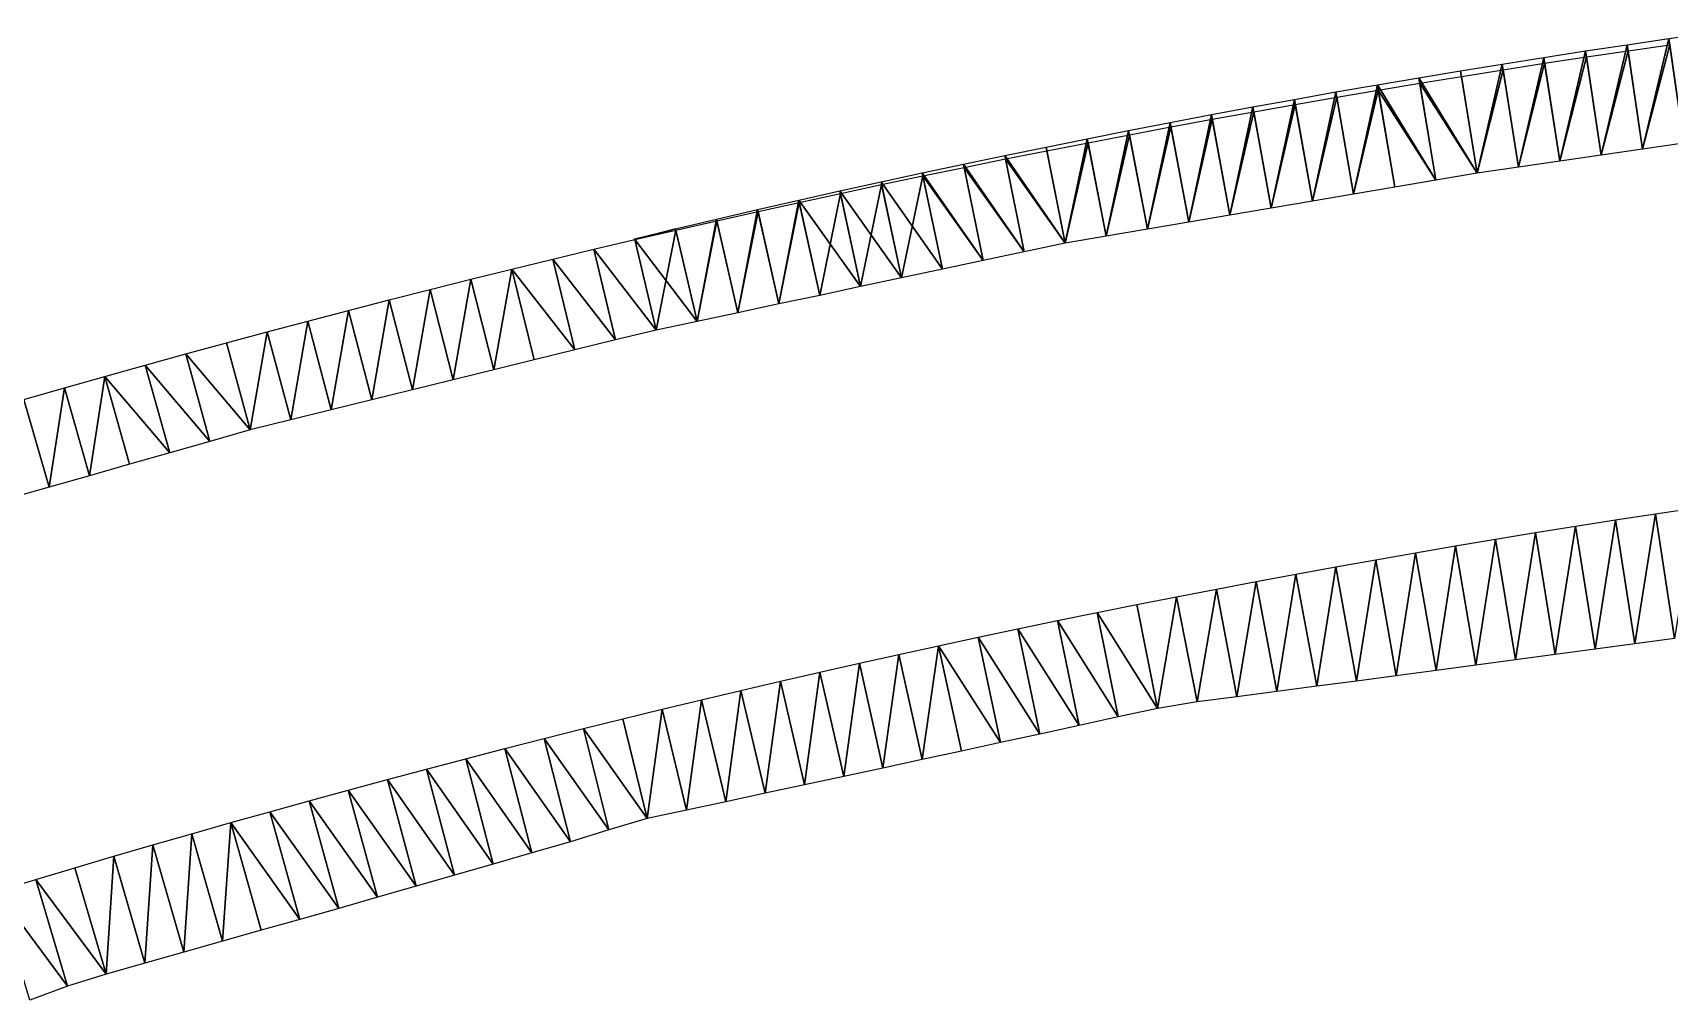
# Model space of a CAD drawing. Header units: metres. Extents: x 1882598 to 1885460, y 3171405 to 3171756.
# Drawn here: x 1885098.33 to 1885137.99, y 3171726.15 to 3171749.6 of the extents above; entities that cross this region are included whole.
import ezdxf

# ---------------------------------------------------------------- set-up
doc = ezdxf.new("R2010")
doc.units = ezdxf.units.M
doc.header["$MEASUREMENT"] = 0
doc.layers.add('Triangles surfaces projet', color=7, linetype='Continuous', true_color=0x848484)

msp = doc.modelspace()

# ---------------------------------------------------------------- linework, layer by layer
at = {"layer": 'Triangles surfaces projet'}
for points in [[(1885137.346, 3171746.78, 157.004), (1885136.971, 3171749.315, 157.097), (1885137.982, 3171749.462, 157.141), (1885137.346, 3171746.78, 157.004)], [(1885137.982, 3171749.462, 157.141), (1885138.349, 3171746.925, 157.047), (1885137.346, 3171746.78, 157.004), (1885137.982, 3171749.462, 157.141)], [(1885138.994, 3171749.605, 157.186), (1885138.349, 3171746.925, 157.047), (1885137.982, 3171749.462, 157.141), (1885138.994, 3171749.605, 157.186)], [(1885134.339, 3171746.347, 156.876), (1885133.942, 3171748.845, 156.963), (1885134.951, 3171749.008, 157.007), (1885134.339, 3171746.347, 156.876)], [(1885135.341, 3171746.492, 156.919), (1885134.339, 3171746.347, 156.876), (1885134.951, 3171749.008, 157.007), (1885135.341, 3171746.492, 156.919)], [(1885134.951, 3171749.008, 157.007), (1885135.961, 3171749.163, 157.052), (1885135.341, 3171746.492, 156.919), (1885134.951, 3171749.008, 157.007)], [(1885135.983, 3171749.018, 157.397), (1885135.341, 3171746.492, 157.269), (1885134.973, 3171748.864, 157.352), (1885135.983, 3171749.018, 157.397)], [(1885135.341, 3171746.492, 156.919), (1885135.961, 3171749.163, 157.052), (1885136.344, 3171746.636, 156.962), (1885135.341, 3171746.492, 156.919)], [(1885136.344, 3171746.636, 157.312), (1885135.341, 3171746.492, 157.269), (1885135.983, 3171749.018, 157.397), (1885136.344, 3171746.636, 157.312)], [(1885136.971, 3171749.315, 157.097), (1885136.344, 3171746.636, 156.962), (1885135.961, 3171749.163, 157.052), (1885136.971, 3171749.315, 157.097)], [(1885136.993, 3171749.168, 157.441), (1885136.344, 3171746.636, 157.312), (1885135.983, 3171749.018, 157.397), (1885136.993, 3171749.168, 157.441)], [(1885136.344, 3171746.636, 156.962), (1885136.971, 3171749.315, 157.097), (1885137.346, 3171746.78, 157.004), (1885136.344, 3171746.636, 156.962)], [(1885137.346, 3171746.78, 157.354), (1885136.344, 3171746.636, 157.312), (1885136.993, 3171749.168, 157.441), (1885137.346, 3171746.78, 157.354)], [(1885138.004, 3171749.314, 157.486), (1885137.346, 3171746.78, 157.354), (1885136.993, 3171749.168, 157.441), (1885138.004, 3171749.314, 157.486)], [(1885138.349, 3171746.925, 157.397), (1885137.346, 3171746.78, 157.354), (1885138.004, 3171749.314, 157.486), (1885138.349, 3171746.925, 157.397)], [(1885132.934, 3171748.678, 156.918), (1885133.337, 3171746.199, 156.834), (1885131.926, 3171748.513, 156.873), (1885132.934, 3171748.678, 156.918)], [(1885133.337, 3171746.199, 156.834), (1885132.934, 3171748.678, 156.918), (1885133.942, 3171748.845, 156.963), (1885133.337, 3171746.199, 156.834)], [(1885133.964, 3171748.707, 157.308), (1885133.337, 3171746.199, 157.184), (1885132.956, 3171748.546, 157.263), (1885133.964, 3171748.707, 157.308)], [(1885133.337, 3171746.199, 156.834), (1885133.942, 3171748.845, 156.963), (1885134.339, 3171746.347, 156.876), (1885133.337, 3171746.199, 156.834)], [(1885134.339, 3171746.347, 157.226), (1885133.337, 3171746.199, 157.184), (1885133.964, 3171748.707, 157.308), (1885134.339, 3171746.347, 157.226)], [(1885134.973, 3171748.864, 157.352), (1885134.339, 3171746.347, 157.226), (1885133.964, 3171748.707, 157.308), (1885134.973, 3171748.864, 157.352)], [(1885135.341, 3171746.492, 157.269), (1885134.339, 3171746.347, 157.226), (1885134.973, 3171748.864, 157.352), (1885135.341, 3171746.492, 157.269)], [(1885129.912, 3171748.169, 156.784), (1885130.918, 3171748.343, 156.829), (1885130.341, 3171745.691, 156.705), (1885129.912, 3171748.169, 156.784)], [(1885130.94, 3171748.213, 157.174), (1885130.341, 3171745.691, 157.055), (1885129.934, 3171748.042, 157.13), (1885130.94, 3171748.213, 157.174)], [(1885131.34, 3171745.86, 156.747), (1885130.341, 3171745.691, 156.705), (1885130.918, 3171748.343, 156.829), (1885131.34, 3171745.86, 156.747)], [(1885131.34, 3171745.86, 157.097), (1885130.341, 3171745.691, 157.055), (1885130.94, 3171748.213, 157.174), (1885131.34, 3171745.86, 157.097)], [(1885131.926, 3171748.513, 156.873), (1885132.338, 3171746.029, 156.791), (1885130.918, 3171748.343, 156.829), (1885131.926, 3171748.513, 156.873)], [(1885131.34, 3171745.86, 156.747), (1885130.918, 3171748.343, 156.829), (1885132.338, 3171746.029, 156.791), (1885131.34, 3171745.86, 156.747)], [(1885131.948, 3171748.381, 157.219), (1885132.338, 3171746.029, 157.141), (1885130.94, 3171748.213, 157.174), (1885131.948, 3171748.381, 157.219)], [(1885132.338, 3171746.029, 157.141), (1885131.34, 3171745.86, 157.097), (1885130.94, 3171748.213, 157.174), (1885132.338, 3171746.029, 157.141)], [(1885132.338, 3171746.029, 156.791), (1885131.926, 3171748.513, 156.873), (1885133.337, 3171746.199, 156.834), (1885132.338, 3171746.029, 156.791)], [(1885132.956, 3171748.546, 157.263), (1885133.337, 3171746.199, 157.184), (1885131.948, 3171748.381, 157.219), (1885132.956, 3171748.546, 157.263)], [(1885133.337, 3171746.199, 157.184), (1885132.338, 3171746.029, 157.141), (1885131.948, 3171748.381, 157.219), (1885133.337, 3171746.199, 157.184)], [(1885128.906, 3171747.99, 156.739), (1885128.344, 3171745.352, 156.619), (1885127.901, 3171747.807, 156.694), (1885128.906, 3171747.99, 156.739)], [(1885128.928, 3171747.867, 157.085), (1885128.344, 3171745.352, 156.969), (1885127.922, 3171747.689, 157.041), (1885128.928, 3171747.867, 157.085)], [(1885129.342, 3171745.521, 156.662), (1885128.344, 3171745.352, 156.619), (1885128.906, 3171747.99, 156.739), (1885129.342, 3171745.521, 156.662)], [(1885129.342, 3171745.521, 157.012), (1885128.344, 3171745.352, 156.969), (1885128.928, 3171747.867, 157.085), (1885129.342, 3171745.521, 157.012)], [(1885129.342, 3171745.521, 156.662), (1885128.906, 3171747.99, 156.739), (1885129.912, 3171748.169, 156.784), (1885129.342, 3171745.521, 156.662)], [(1885129.934, 3171748.042, 157.13), (1885129.342, 3171745.521, 157.012), (1885128.928, 3171747.867, 157.085), (1885129.934, 3171748.042, 157.13)], [(1885129.342, 3171745.521, 156.662), (1885129.912, 3171748.169, 156.784), (1885130.341, 3171745.691, 156.705), (1885129.342, 3171745.521, 156.662)], [(1885130.341, 3171745.691, 157.055), (1885129.342, 3171745.521, 157.012), (1885129.934, 3171748.042, 157.13), (1885130.341, 3171745.691, 157.055)], [(1885125.347, 3171744.844, 156.491), (1885124.89, 3171747.232, 156.56), (1885125.893, 3171747.428, 156.605), (1885125.347, 3171744.844, 156.491)], [(1885126.346, 3171745.013, 156.534), (1885125.347, 3171744.844, 156.491), (1885125.893, 3171747.428, 156.605), (1885126.346, 3171745.013, 156.534)], [(1885126.896, 3171747.62, 156.65), (1885126.346, 3171745.013, 156.534), (1885125.893, 3171747.428, 156.605), (1885126.896, 3171747.62, 156.65)], [(1885126.917, 3171747.507, 156.996), (1885126.346, 3171745.013, 156.884), (1885125.913, 3171747.321, 156.952), (1885126.917, 3171747.507, 156.996)], [(1885126.346, 3171745.013, 156.534), (1885126.896, 3171747.62, 156.65), (1885127.345, 3171745.183, 156.576), (1885126.346, 3171745.013, 156.534)], [(1885127.345, 3171745.183, 156.926), (1885126.346, 3171745.013, 156.884), (1885126.917, 3171747.507, 156.996), (1885127.345, 3171745.183, 156.926)], [(1885127.345, 3171745.183, 156.576), (1885126.896, 3171747.62, 156.65), (1885127.901, 3171747.807, 156.694), (1885127.345, 3171745.183, 156.576)], [(1885127.922, 3171747.689, 157.041), (1885127.345, 3171745.183, 156.926), (1885126.917, 3171747.507, 156.996), (1885127.922, 3171747.689, 157.041)], [(1885127.901, 3171747.807, 156.694), (1885128.344, 3171745.352, 156.619), (1885127.345, 3171745.183, 156.576), (1885127.901, 3171747.807, 156.694)], [(1885128.344, 3171745.352, 156.969), (1885127.345, 3171745.183, 156.926), (1885127.922, 3171747.689, 157.041), (1885128.344, 3171745.352, 156.969)], [(1885123.349, 3171744.503, 156.406), (1885122.887, 3171746.831, 156.471), (1885123.888, 3171747.032, 156.515), (1885123.349, 3171744.503, 156.406)], [(1885123.349, 3171744.503, 156.406), (1885123.888, 3171747.032, 156.515), (1885124.348, 3171744.675, 156.449), (1885123.349, 3171744.503, 156.406)], [(1885123.888, 3171747.032, 156.515), (1885124.89, 3171747.232, 156.56), (1885124.348, 3171744.675, 156.449), (1885123.888, 3171747.032, 156.515)], [(1885124.909, 3171747.132, 156.907), (1885124.348, 3171744.675, 156.799), (1885123.906, 3171746.939, 156.863), (1885124.909, 3171747.132, 156.907)], [(1885124.348, 3171744.675, 156.449), (1885124.89, 3171747.232, 156.56), (1885125.347, 3171744.844, 156.491), (1885124.348, 3171744.675, 156.449)], [(1885125.347, 3171744.844, 156.841), (1885124.348, 3171744.675, 156.799), (1885124.909, 3171747.132, 156.907), (1885125.347, 3171744.844, 156.841)], [(1885125.913, 3171747.321, 156.952), (1885125.347, 3171744.844, 156.841), (1885124.909, 3171747.132, 156.907), (1885125.913, 3171747.321, 156.952)], [(1885126.346, 3171745.013, 156.884), (1885125.347, 3171744.844, 156.841), (1885125.913, 3171747.321, 156.952), (1885126.346, 3171745.013, 156.884)], [(1885121.886, 3171746.627, 156.426), (1885122.358, 3171744.293, 156.363), (1885120.885, 3171746.419, 156.381), (1885121.886, 3171746.627, 156.426)], [(1885123.349, 3171744.503, 156.406), (1885121.886, 3171746.627, 156.426), (1885122.887, 3171746.831, 156.471), (1885123.349, 3171744.503, 156.406)], [(1885123.349, 3171744.503, 156.406), (1885122.358, 3171744.293, 156.363), (1885121.886, 3171746.627, 156.426), (1885123.349, 3171744.503, 156.406)], [(1885122.904, 3171746.743, 156.818), (1885123.349, 3171744.503, 156.756), (1885121.902, 3171746.544, 156.774), (1885122.904, 3171746.743, 156.818)], [(1885123.906, 3171746.939, 156.863), (1885123.349, 3171744.503, 156.756), (1885122.904, 3171746.743, 156.818), (1885123.906, 3171746.939, 156.863)], [(1885124.348, 3171744.675, 156.799), (1885123.349, 3171744.503, 156.756), (1885123.906, 3171746.939, 156.863), (1885124.348, 3171744.675, 156.799)], [(1885120.885, 3171746.419, 156.381), (1885121.367, 3171744.082, 156.32), (1885119.886, 3171746.207, 156.336), (1885120.885, 3171746.419, 156.381)], [(1885120.902, 3171746.341, 156.729), (1885121.367, 3171744.082, 156.67), (1885119.901, 3171746.134, 156.684), (1885120.902, 3171746.341, 156.729)], [(1885122.358, 3171744.293, 156.363), (1885121.367, 3171744.082, 156.32), (1885120.885, 3171746.419, 156.381), (1885122.358, 3171744.293, 156.363)], [(1885121.902, 3171746.544, 156.774), (1885122.358, 3171744.293, 156.713), (1885120.902, 3171746.341, 156.729), (1885121.902, 3171746.544, 156.774)], [(1885122.358, 3171744.293, 156.713), (1885121.367, 3171744.082, 156.67), (1885120.902, 3171746.341, 156.729), (1885122.358, 3171744.293, 156.713)], [(1885123.349, 3171744.503, 156.756), (1885122.358, 3171744.293, 156.713), (1885121.902, 3171746.544, 156.774), (1885123.349, 3171744.503, 156.756)], [(1885117.89, 3171745.771, 156.247), (1885118.888, 3171745.991, 156.292), (1885119.385, 3171743.661, 156.233), (1885117.89, 3171745.771, 156.247)], [(1885118.902, 3171745.924, 156.64), (1885118.394, 3171743.45, 156.54), (1885117.903, 3171745.71, 156.595), (1885118.902, 3171745.924, 156.64)], [(1885119.385, 3171743.661, 156.583), (1885118.394, 3171743.45, 156.54), (1885118.902, 3171745.924, 156.64), (1885119.385, 3171743.661, 156.583)], [(1885119.886, 3171746.207, 156.336), (1885120.376, 3171743.871, 156.277), (1885118.888, 3171745.991, 156.292), (1885119.886, 3171746.207, 156.336)], [(1885119.385, 3171743.661, 156.233), (1885118.888, 3171745.991, 156.292), (1885120.376, 3171743.871, 156.277), (1885119.385, 3171743.661, 156.233)], [(1885119.901, 3171746.134, 156.684), (1885119.385, 3171743.661, 156.583), (1885118.902, 3171745.924, 156.64), (1885119.901, 3171746.134, 156.684)], [(1885120.376, 3171743.871, 156.627), (1885119.385, 3171743.661, 156.583), (1885119.901, 3171746.134, 156.684), (1885120.376, 3171743.871, 156.627)], [(1885120.376, 3171743.871, 156.277), (1885119.886, 3171746.207, 156.336), (1885121.367, 3171744.082, 156.32), (1885120.376, 3171743.871, 156.277)], [(1885121.367, 3171744.082, 156.67), (1885120.376, 3171743.871, 156.627), (1885119.901, 3171746.134, 156.684), (1885121.367, 3171744.082, 156.67)], [(1885116.411, 3171743.029, 156.105), (1885115.898, 3171745.317, 156.157), (1885116.894, 3171745.546, 156.202), (1885116.411, 3171743.029, 156.105)], [(1885116.905, 3171745.493, 156.551), (1885116.411, 3171743.029, 156.455), (1885115.908, 3171745.272, 156.506), (1885116.905, 3171745.493, 156.551)], [(1885116.411, 3171743.029, 156.105), (1885116.894, 3171745.546, 156.202), (1885117.402, 3171743.239, 156.148), (1885116.411, 3171743.029, 156.105)], [(1885117.402, 3171743.239, 156.498), (1885116.411, 3171743.029, 156.455), (1885116.905, 3171745.493, 156.551), (1885117.402, 3171743.239, 156.498)], [(1885118.394, 3171743.45, 156.19), (1885116.894, 3171745.546, 156.202), (1885117.89, 3171745.771, 156.247), (1885118.394, 3171743.45, 156.19)], [(1885117.402, 3171743.239, 156.148), (1885116.894, 3171745.546, 156.202), (1885118.394, 3171743.45, 156.19), (1885117.402, 3171743.239, 156.148)], [(1885117.903, 3171745.71, 156.595), (1885117.402, 3171743.239, 156.498), (1885116.905, 3171745.493, 156.551), (1885117.903, 3171745.71, 156.595)], [(1885118.394, 3171743.45, 156.54), (1885117.402, 3171743.239, 156.498), (1885117.903, 3171745.71, 156.595), (1885118.394, 3171743.45, 156.54)], [(1885119.385, 3171743.661, 156.233), (1885118.394, 3171743.45, 156.19), (1885117.89, 3171745.771, 156.247), (1885119.385, 3171743.661, 156.233)], [(1885114.429, 3171742.608, 156.019), (1885113.91, 3171744.848, 156.068), (1885114.903, 3171745.085, 156.113), (1885114.429, 3171742.608, 156.019)], [(1885114.912, 3171745.048, 156.462), (1885114.429, 3171742.608, 156.369), (1885113.916, 3171744.821, 156.417), (1885114.912, 3171745.048, 156.462)], [(1885114.903, 3171745.085, 156.113), (1885115.42, 3171742.818, 156.062), (1885114.429, 3171742.608, 156.019), (1885114.903, 3171745.085, 156.113)], [(1885115.42, 3171742.818, 156.412), (1885114.429, 3171742.608, 156.369), (1885114.912, 3171745.048, 156.462), (1885115.42, 3171742.818, 156.412)], [(1885114.903, 3171745.085, 156.113), (1885115.898, 3171745.317, 156.157), (1885115.42, 3171742.818, 156.062), (1885114.903, 3171745.085, 156.113)], [(1885115.908, 3171745.272, 156.506), (1885115.42, 3171742.818, 156.412), (1885114.912, 3171745.048, 156.462), (1885115.908, 3171745.272, 156.506)], [(1885115.42, 3171742.818, 156.062), (1885115.898, 3171745.317, 156.157), (1885116.411, 3171743.029, 156.105), (1885115.42, 3171742.818, 156.062)], [(1885116.411, 3171743.029, 156.455), (1885115.42, 3171742.818, 156.412), (1885115.908, 3171745.272, 156.506), (1885116.411, 3171743.029, 156.455)], [(1885113.91, 3171744.848, 156.068), (1885112.921, 3171744.59, 156.023), (1885112.916, 3171744.61, 156.023), (1885113.91, 3171744.848, 156.068)], [(1885114.429, 3171742.608, 156.019), (1885112.921, 3171744.59, 156.023), (1885113.91, 3171744.848, 156.068), (1885114.429, 3171742.608, 156.019)], [(1885113.916, 3171744.821, 156.417), (1885113.437, 3171742.397, 156.327), (1885112.921, 3171744.59, 156.373), (1885113.916, 3171744.821, 156.417)], [(1885114.429, 3171742.608, 156.369), (1885113.437, 3171742.397, 156.327), (1885113.916, 3171744.821, 156.417), (1885114.429, 3171742.608, 156.369)], [(1885112.452, 3171742.159, 155.933), (1885110.934, 3171744.117, 155.934), (1885111.927, 3171744.355, 155.978), (1885112.452, 3171742.159, 155.933)], [(1885111.927, 3171744.355, 156.328), (1885112.452, 3171742.159, 156.283), (1885110.934, 3171744.117, 156.284), (1885111.927, 3171744.355, 156.328)], [(1885112.921, 3171744.59, 156.023), (1885113.437, 3171742.397, 155.977), (1885111.927, 3171744.355, 155.978), (1885112.921, 3171744.59, 156.023)], [(1885112.921, 3171744.59, 156.373), (1885113.437, 3171742.397, 156.327), (1885111.927, 3171744.355, 156.328), (1885112.921, 3171744.59, 156.373)], [(1885111.927, 3171744.355, 155.978), (1885113.437, 3171742.397, 155.977), (1885112.452, 3171742.159, 155.933), (1885111.927, 3171744.355, 155.978)], [(1885113.437, 3171742.397, 156.327), (1885112.452, 3171742.159, 156.283), (1885111.927, 3171744.355, 156.328), (1885113.437, 3171742.397, 156.327)], [(1885113.437, 3171742.397, 155.977), (1885112.921, 3171744.59, 156.023), (1885114.429, 3171742.608, 156.019), (1885113.437, 3171742.397, 155.977)], [(1885108.95, 3171743.63, 155.844), (1885109.942, 3171743.875, 155.889), (1885109.5, 3171741.433, 155.804), (1885108.95, 3171743.63, 155.844)], [(1885109.942, 3171743.875, 156.239), (1885109.5, 3171741.433, 156.154), (1885108.95, 3171743.63, 156.194), (1885109.942, 3171743.875, 156.239)], [(1885109.942, 3171743.875, 155.889), (1885110.484, 3171741.675, 155.847), (1885109.5, 3171741.433, 155.804), (1885109.942, 3171743.875, 155.889)], [(1885110.484, 3171741.675, 156.197), (1885109.5, 3171741.433, 156.154), (1885109.942, 3171743.875, 156.239), (1885110.484, 3171741.675, 156.197)], [(1885110.934, 3171744.117, 155.934), (1885111.468, 3171741.917, 155.89), (1885109.942, 3171743.875, 155.889), (1885110.934, 3171744.117, 155.934)], [(1885110.934, 3171744.117, 156.284), (1885111.468, 3171741.917, 156.24), (1885109.942, 3171743.875, 156.239), (1885110.934, 3171744.117, 156.284)], [(1885110.484, 3171741.675, 155.847), (1885109.942, 3171743.875, 155.889), (1885111.468, 3171741.917, 155.89), (1885110.484, 3171741.675, 155.847)], [(1885111.468, 3171741.917, 156.24), (1885110.484, 3171741.675, 156.197), (1885109.942, 3171743.875, 156.239), (1885111.468, 3171741.917, 156.24)], [(1885111.468, 3171741.917, 155.89), (1885110.934, 3171744.117, 155.934), (1885112.452, 3171742.159, 155.933), (1885111.468, 3171741.917, 155.89)], [(1885112.452, 3171742.159, 156.283), (1885111.468, 3171741.917, 156.24), (1885110.934, 3171744.117, 156.284), (1885112.452, 3171742.159, 156.283)], [(1885108.516, 3171741.19, 155.761), (1885107.96, 3171743.382, 155.8), (1885108.95, 3171743.63, 155.844), (1885108.516, 3171741.19, 155.761)], [(1885108.95, 3171743.63, 156.194), (1885108.516, 3171741.19, 156.111), (1885107.96, 3171743.382, 156.15), (1885108.95, 3171743.63, 156.194)], [(1885108.516, 3171741.19, 155.761), (1885108.95, 3171743.63, 155.844), (1885109.5, 3171741.433, 155.804), (1885108.516, 3171741.19, 155.761)], [(1885109.5, 3171741.433, 156.154), (1885108.516, 3171741.19, 156.111), (1885108.95, 3171743.63, 156.194), (1885109.5, 3171741.433, 156.154)], [(1885106.97, 3171743.13, 155.755), (1885106.548, 3171740.706, 155.675), (1885105.981, 3171742.874, 155.711), (1885106.97, 3171743.13, 155.755)], [(1885106.97, 3171743.13, 156.105), (1885106.548, 3171740.706, 156.025), (1885105.981, 3171742.874, 156.061), (1885106.97, 3171743.13, 156.105)], [(1885106.548, 3171740.706, 155.675), (1885106.97, 3171743.13, 155.755), (1885107.532, 3171740.948, 155.718), (1885106.548, 3171740.706, 155.675)], [(1885107.532, 3171740.948, 156.068), (1885106.548, 3171740.706, 156.025), (1885106.97, 3171743.13, 156.105), (1885107.532, 3171740.948, 156.068)], [(1885106.97, 3171743.13, 155.755), (1885107.96, 3171743.382, 155.8), (1885107.532, 3171740.948, 155.718), (1885106.97, 3171743.13, 155.755)], [(1885107.96, 3171743.382, 156.15), (1885107.532, 3171740.948, 156.068), (1885106.97, 3171743.13, 156.105), (1885107.96, 3171743.382, 156.15)], [(1885107.96, 3171743.382, 155.8), (1885108.516, 3171741.19, 155.761), (1885107.532, 3171740.948, 155.718), (1885107.96, 3171743.382, 155.8)], [(1885108.516, 3171741.19, 156.111), (1885107.532, 3171740.948, 156.068), (1885107.96, 3171743.382, 156.15), (1885108.516, 3171741.19, 156.111)], [(1885104.994, 3171742.616, 155.666), (1885105.981, 3171742.874, 155.711), (1885105.564, 3171740.464, 155.632), (1885104.994, 3171742.616, 155.666)], [(1885105.981, 3171742.874, 156.061), (1885105.564, 3171740.464, 155.982), (1885104.994, 3171742.616, 156.016), (1885105.981, 3171742.874, 156.061)], [(1885105.564, 3171740.464, 155.632), (1885105.981, 3171742.874, 155.711), (1885106.548, 3171740.706, 155.675), (1885105.564, 3171740.464, 155.632)], [(1885106.548, 3171740.706, 156.025), (1885105.564, 3171740.464, 155.982), (1885105.981, 3171742.874, 156.061), (1885106.548, 3171740.706, 156.025)], [(1885104.007, 3171742.354, 155.622), (1885103.597, 3171739.977, 155.546), (1885103.022, 3171742.089, 155.577), (1885104.007, 3171742.354, 155.622)], [(1885104.007, 3171742.354, 155.972), (1885103.597, 3171739.977, 155.896), (1885103.022, 3171742.089, 155.927), (1885104.007, 3171742.354, 155.972)], [(1885104.58, 3171740.222, 155.589), (1885103.597, 3171739.977, 155.546), (1885104.007, 3171742.354, 155.622), (1885104.58, 3171740.222, 155.589)], [(1885104.58, 3171740.222, 155.939), (1885103.597, 3171739.977, 155.896), (1885104.007, 3171742.354, 155.972), (1885104.58, 3171740.222, 155.939)], [(1885104.58, 3171740.222, 155.589), (1885104.007, 3171742.354, 155.622), (1885104.994, 3171742.616, 155.666), (1885104.58, 3171740.222, 155.589)], [(1885104.994, 3171742.616, 156.016), (1885104.58, 3171740.222, 155.939), (1885104.007, 3171742.354, 155.972), (1885104.994, 3171742.616, 156.016)], [(1885105.564, 3171740.464, 155.632), (1885104.58, 3171740.222, 155.589), (1885104.994, 3171742.616, 155.666), (1885105.564, 3171740.464, 155.632)], [(1885105.564, 3171740.464, 155.982), (1885104.58, 3171740.222, 155.939), (1885104.994, 3171742.616, 156.016), (1885105.564, 3171740.464, 155.982)], [(1885102.039, 3171741.82, 155.533), (1885103.022, 3171742.089, 155.577), (1885103.597, 3171739.977, 155.546), (1885102.039, 3171741.82, 155.533)], [(1885103.022, 3171742.089, 155.927), (1885103.597, 3171739.977, 155.896), (1885102.039, 3171741.82, 155.883), (1885103.022, 3171742.089, 155.927)], [(1885100.075, 3171741.275, 155.443), (1885101.056, 3171741.549, 155.488), (1885101.65, 3171739.422, 155.46), (1885100.075, 3171741.275, 155.443)], [(1885101.056, 3171741.549, 155.838), (1885101.65, 3171739.422, 155.81), (1885100.075, 3171741.275, 155.793), (1885101.056, 3171741.549, 155.838)], [(1885102.039, 3171741.82, 155.533), (1885102.623, 3171739.7, 155.503), (1885101.056, 3171741.549, 155.488), (1885102.039, 3171741.82, 155.533)], [(1885102.039, 3171741.82, 155.883), (1885102.623, 3171739.7, 155.853), (1885101.056, 3171741.549, 155.838), (1885102.039, 3171741.82, 155.883)], [(1885102.623, 3171739.7, 155.503), (1885101.65, 3171739.422, 155.46), (1885101.056, 3171741.549, 155.488), (1885102.623, 3171739.7, 155.503)], [(1885102.623, 3171739.7, 155.853), (1885101.65, 3171739.422, 155.81), (1885101.056, 3171741.549, 155.838), (1885102.623, 3171739.7, 155.853)], [(1885102.039, 3171741.82, 155.533), (1885103.597, 3171739.977, 155.546), (1885102.623, 3171739.7, 155.503), (1885102.039, 3171741.82, 155.533)], [(1885103.597, 3171739.977, 155.896), (1885102.623, 3171739.7, 155.853), (1885102.039, 3171741.82, 155.883), (1885103.597, 3171739.977, 155.896)], [(1885099.703, 3171738.867, 155.374), (1885099.095, 3171740.997, 155.399), (1885100.075, 3171741.275, 155.443), (1885099.703, 3171738.867, 155.374)], [(1885100.075, 3171741.275, 155.793), (1885099.703, 3171738.867, 155.724), (1885099.095, 3171740.997, 155.749), (1885100.075, 3171741.275, 155.793)], [(1885100.676, 3171739.145, 155.417), (1885099.703, 3171738.867, 155.374), (1885100.075, 3171741.275, 155.443), (1885100.676, 3171739.145, 155.417)], [(1885100.676, 3171739.145, 155.767), (1885099.703, 3171738.867, 155.724), (1885100.075, 3171741.275, 155.793), (1885100.676, 3171739.145, 155.767)], [(1885100.676, 3171739.145, 155.417), (1885100.075, 3171741.275, 155.443), (1885101.65, 3171739.422, 155.46), (1885100.676, 3171739.145, 155.417)], [(1885101.65, 3171739.422, 155.81), (1885100.676, 3171739.145, 155.767), (1885100.075, 3171741.275, 155.793), (1885101.65, 3171739.422, 155.81)], [(1885098.73, 3171738.59, 155.33), (1885097.758, 3171738.313, 155.287), (1885098.116, 3171740.717, 155.354), (1885098.73, 3171738.59, 155.33)], [(1885098.73, 3171738.59, 155.68), (1885097.758, 3171738.313, 155.637), (1885098.116, 3171740.717, 155.704), (1885098.73, 3171738.59, 155.68)], [(1885099.095, 3171740.997, 155.399), (1885098.73, 3171738.59, 155.33), (1885098.116, 3171740.717, 155.354), (1885099.095, 3171740.997, 155.399)], [(1885099.095, 3171740.997, 155.749), (1885098.73, 3171738.59, 155.68), (1885098.116, 3171740.717, 155.704), (1885099.095, 3171740.997, 155.749)], [(1885099.703, 3171738.867, 155.374), (1885098.73, 3171738.59, 155.33), (1885099.095, 3171740.997, 155.399), (1885099.703, 3171738.867, 155.374)], [(1885099.703, 3171738.867, 155.724), (1885098.73, 3171738.59, 155.68), (1885099.095, 3171740.997, 155.749), (1885099.703, 3171738.867, 155.724)], [(1885137.662, 3171737.945, 157.067), (1885137.157, 3171734.793, 156.84), (1885136.691, 3171737.796, 157.027), (1885137.662, 3171737.945, 157.067)], [(1885138.12, 3171734.92, 156.88), (1885137.157, 3171734.793, 156.84), (1885137.662, 3171737.945, 157.067), (1885138.12, 3171734.92, 156.88)], [(1885137.662, 3171737.945, 157.067), (1885138.633, 3171738.09, 157.108), (1885138.12, 3171734.92, 156.88), (1885137.662, 3171737.945, 157.067)], [(1885135.721, 3171737.644, 156.986), (1885135.231, 3171734.532, 156.76), (1885134.751, 3171737.488, 156.945), (1885135.721, 3171737.644, 156.986)], [(1885136.194, 3171734.662, 156.8), (1885135.231, 3171734.532, 156.76), (1885135.721, 3171737.644, 156.986), (1885136.194, 3171734.662, 156.8)], [(1885136.691, 3171737.796, 157.027), (1885136.194, 3171734.662, 156.8), (1885135.721, 3171737.644, 156.986), (1885136.691, 3171737.796, 157.027)], [(1885136.194, 3171734.662, 156.8), (1885136.691, 3171737.796, 157.027), (1885137.157, 3171734.793, 156.84), (1885136.194, 3171734.662, 156.8)], [(1885132.341, 3171734.145, 156.644), (1885131.846, 3171737.001, 156.824), (1885132.814, 3171737.166, 156.864), (1885132.341, 3171734.145, 156.644)], [(1885133.305, 3171734.273, 156.682), (1885132.341, 3171734.145, 156.644), (1885132.814, 3171737.166, 156.864), (1885133.305, 3171734.273, 156.682)], [(1885132.814, 3171737.166, 156.864), (1885133.782, 3171737.329, 156.905), (1885133.305, 3171734.273, 156.682), (1885132.814, 3171737.166, 156.864)], [(1885133.305, 3171734.273, 156.682), (1885133.782, 3171737.329, 156.905), (1885134.268, 3171734.402, 156.721), (1885133.305, 3171734.273, 156.682)], [(1885134.751, 3171737.488, 156.945), (1885134.268, 3171734.402, 156.721), (1885133.782, 3171737.329, 156.905), (1885134.751, 3171737.488, 156.945)], [(1885134.751, 3171737.488, 156.945), (1885135.231, 3171734.532, 156.76), (1885134.268, 3171734.402, 156.721), (1885134.751, 3171737.488, 156.945)], [(1885130.412, 3171733.889, 156.568), (1885129.912, 3171736.659, 156.742), (1885130.879, 3171736.831, 156.783), (1885130.412, 3171733.889, 156.568)], [(1885130.412, 3171733.889, 156.568), (1885130.879, 3171736.831, 156.783), (1885131.377, 3171734.016, 156.606), (1885130.412, 3171733.889, 156.568)], [(1885131.377, 3171734.016, 156.606), (1885130.879, 3171736.831, 156.783), (1885131.846, 3171737.001, 156.824), (1885131.377, 3171734.016, 156.606)], [(1885131.846, 3171737.001, 156.824), (1885132.341, 3171734.145, 156.644), (1885131.377, 3171734.016, 156.606), (1885131.846, 3171737.001, 156.824)], [(1885127.981, 3171736.303, 156.661), (1885128.946, 3171736.483, 156.702), (1885128.482, 3171733.635, 156.493), (1885127.981, 3171736.303, 156.661)], [(1885128.946, 3171736.483, 156.702), (1885129.447, 3171733.762, 156.53), (1885128.482, 3171733.635, 156.493), (1885128.946, 3171736.483, 156.702)], [(1885129.912, 3171736.659, 156.742), (1885129.447, 3171733.762, 156.53), (1885128.946, 3171736.483, 156.702), (1885129.912, 3171736.659, 156.742)], [(1885129.447, 3171733.762, 156.53), (1885129.912, 3171736.659, 156.742), (1885130.412, 3171733.889, 156.568), (1885129.447, 3171733.762, 156.53)], [(1885125.089, 3171735.744, 156.539), (1885126.052, 3171735.934, 156.58), (1885125.589, 3171733.223, 156.381), (1885125.089, 3171735.744, 156.539)], [(1885126.549, 3171733.384, 156.42), (1885125.589, 3171733.223, 156.381), (1885126.052, 3171735.934, 156.58), (1885126.549, 3171733.384, 156.42)], [(1885127.016, 3171736.12, 156.62), (1885126.549, 3171733.384, 156.42), (1885126.052, 3171735.934, 156.58), (1885127.016, 3171736.12, 156.62)], [(1885127.016, 3171736.12, 156.62), (1885127.516, 3171733.509, 156.457), (1885126.549, 3171733.384, 156.42), (1885127.016, 3171736.12, 156.62)], [(1885127.516, 3171733.509, 156.457), (1885127.016, 3171736.12, 156.62), (1885127.981, 3171736.303, 156.661), (1885127.516, 3171733.509, 156.457)], [(1885127.516, 3171733.509, 156.457), (1885127.981, 3171736.303, 156.661), (1885128.482, 3171733.635, 156.493), (1885127.516, 3171733.509, 156.457)], [(1885124.126, 3171735.551, 156.499), (1885124.638, 3171733.02, 156.34), (1885123.164, 3171735.355, 156.46), (1885124.126, 3171735.551, 156.499)], [(1885124.126, 3171735.551, 156.499), (1885125.089, 3171735.744, 156.539), (1885125.589, 3171733.223, 156.381), (1885124.126, 3171735.551, 156.499)], [(1885125.589, 3171733.223, 156.381), (1885124.638, 3171733.02, 156.34), (1885124.126, 3171735.551, 156.499), (1885125.589, 3171733.223, 156.381)], [(1885122.737, 3171732.605, 156.258), (1885121.242, 3171734.952, 156.381), (1885122.202, 3171735.155, 156.42), (1885122.737, 3171732.605, 156.258)], [(1885122.202, 3171735.155, 156.42), (1885123.164, 3171735.355, 156.46), (1885123.687, 3171732.813, 156.299), (1885122.202, 3171735.155, 156.42)], [(1885122.737, 3171732.605, 156.258), (1885122.202, 3171735.155, 156.42), (1885123.687, 3171732.813, 156.299), (1885122.737, 3171732.605, 156.258)], [(1885123.687, 3171732.813, 156.299), (1885123.164, 3171735.355, 156.46), (1885124.638, 3171733.02, 156.34), (1885123.687, 3171732.813, 156.299)], [(1885120.282, 3171734.746, 156.341), (1885119.885, 3171731.986, 156.137), (1885119.322, 3171734.536, 156.301), (1885120.282, 3171734.746, 156.341)], [(1885119.885, 3171731.986, 156.137), (1885120.282, 3171734.746, 156.341), (1885120.836, 3171732.192, 156.177), (1885119.885, 3171731.986, 156.137)], [(1885121.786, 3171732.398, 156.217), (1885120.282, 3171734.746, 156.341), (1885121.242, 3171734.952, 156.381), (1885121.786, 3171732.398, 156.217)], [(1885120.836, 3171732.192, 156.177), (1885120.282, 3171734.746, 156.341), (1885121.786, 3171732.398, 156.217), (1885120.836, 3171732.192, 156.177)], [(1885121.242, 3171734.952, 156.381), (1885122.737, 3171732.605, 156.258), (1885121.786, 3171732.398, 156.217), (1885121.242, 3171734.952, 156.381)], [(1885118.364, 3171734.323, 156.262), (1885119.322, 3171734.536, 156.301), (1885118.934, 3171731.781, 156.097), (1885118.364, 3171734.323, 156.262)], [(1885118.934, 3171731.781, 156.097), (1885119.322, 3171734.536, 156.301), (1885119.885, 3171731.986, 156.137), (1885118.934, 3171731.781, 156.097)], [(1885117.032, 3171731.372, 156.019), (1885116.449, 3171733.886, 156.182), (1885117.406, 3171734.106, 156.222), (1885117.032, 3171731.372, 156.019)], [(1885117.406, 3171734.106, 156.222), (1885117.983, 3171731.576, 156.058), (1885117.032, 3171731.372, 156.019), (1885117.406, 3171734.106, 156.222)], [(1885117.983, 3171731.576, 156.058), (1885117.406, 3171734.106, 156.222), (1885118.364, 3171734.323, 156.262), (1885117.983, 3171731.576, 156.058)], [(1885118.934, 3171731.781, 156.097), (1885117.983, 3171731.576, 156.058), (1885118.364, 3171734.323, 156.262), (1885118.934, 3171731.781, 156.097)], [(1885115.493, 3171733.663, 156.143), (1885115.129, 3171730.965, 155.942), (1885114.538, 3171733.436, 156.103), (1885115.493, 3171733.663, 156.143)], [(1885116.08, 3171731.168, 155.98), (1885115.129, 3171730.965, 155.942), (1885115.493, 3171733.663, 156.143), (1885116.08, 3171731.168, 155.98)], [(1885115.493, 3171733.663, 156.143), (1885116.449, 3171733.886, 156.182), (1885116.08, 3171731.168, 155.98), (1885115.493, 3171733.663, 156.143)], [(1885116.08, 3171731.168, 155.98), (1885116.449, 3171733.886, 156.182), (1885117.032, 3171731.372, 156.019), (1885116.08, 3171731.168, 155.98)], [(1885112.629, 3171732.973, 156.024), (1885113.583, 3171733.206, 156.063), (1885113.224, 3171730.56, 155.866), (1885112.629, 3171732.973, 156.024)], [(1885113.224, 3171730.56, 155.866), (1885113.583, 3171733.206, 156.063), (1885114.176, 3171730.762, 155.904), (1885113.224, 3171730.56, 155.866)], [(1885114.538, 3171733.436, 156.103), (1885114.176, 3171730.762, 155.904), (1885113.583, 3171733.206, 156.063), (1885114.538, 3171733.436, 156.103)], [(1885114.538, 3171733.436, 156.103), (1885115.129, 3171730.965, 155.942), (1885114.176, 3171730.762, 155.904), (1885114.538, 3171733.436, 156.103)], [(1885113.224, 3171730.56, 155.866), (1885111.676, 3171732.736, 155.984), (1885112.629, 3171732.973, 156.024), (1885113.224, 3171730.56, 155.866)], [(1885111.36, 3171729.992, 155.777), (1885109.773, 3171732.253, 155.905), (1885110.724, 3171732.496, 155.944), (1885111.36, 3171729.992, 155.777)], [(1885111.676, 3171732.736, 155.984), (1885112.291, 3171730.279, 155.822), (1885110.724, 3171732.496, 155.944), (1885111.676, 3171732.736, 155.984)], [(1885111.36, 3171729.992, 155.777), (1885110.724, 3171732.496, 155.944), (1885112.291, 3171730.279, 155.822), (1885111.36, 3171729.992, 155.777)], [(1885112.291, 3171730.279, 155.822), (1885111.676, 3171732.736, 155.984), (1885113.224, 3171730.56, 155.866), (1885112.291, 3171730.279, 155.822)], [(1885107.872, 3171731.756, 155.825), (1885108.822, 3171732.006, 155.865), (1885109.49, 3171729.453, 155.692), (1885107.872, 3171731.756, 155.825)], [(1885109.773, 3171732.253, 155.905), (1885110.425, 3171729.722, 155.735), (1885108.822, 3171732.006, 155.865), (1885109.773, 3171732.253, 155.905)], [(1885108.822, 3171732.006, 155.865), (1885110.425, 3171729.722, 155.735), (1885109.49, 3171729.453, 155.692), (1885108.822, 3171732.006, 155.865)], [(1885110.425, 3171729.722, 155.735), (1885109.773, 3171732.253, 155.905), (1885111.36, 3171729.992, 155.777), (1885110.425, 3171729.722, 155.735)], [(1885108.554, 3171729.184, 155.65), (1885106.923, 3171731.503, 155.786), (1885107.872, 3171731.756, 155.825), (1885108.554, 3171729.184, 155.65)], [(1885109.49, 3171729.453, 155.692), (1885108.554, 3171729.184, 155.65), (1885107.872, 3171731.756, 155.825), (1885109.49, 3171729.453, 155.692)], [(1885105.974, 3171731.246, 155.746), (1885106.681, 3171728.648, 155.567), (1885105.025, 3171730.986, 155.706), (1885105.974, 3171731.246, 155.746)], [(1885105.974, 3171731.246, 155.746), (1885106.923, 3171731.503, 155.786), (1885107.618, 3171728.916, 155.608), (1885105.974, 3171731.246, 155.746)], [(1885106.681, 3171728.648, 155.567), (1885105.974, 3171731.246, 155.746), (1885107.618, 3171728.916, 155.608), (1885106.681, 3171728.648, 155.567)], [(1885106.923, 3171731.503, 155.786), (1885108.554, 3171729.184, 155.65), (1885107.618, 3171728.916, 155.608), (1885106.923, 3171731.503, 155.786)], [(1885104.077, 3171730.723, 155.667), (1885105.025, 3171730.986, 155.706), (1885105.744, 3171728.38, 155.526), (1885104.077, 3171730.723, 155.667)], [(1885105.744, 3171728.38, 155.526), (1885105.025, 3171730.986, 155.706), (1885106.681, 3171728.648, 155.567), (1885105.744, 3171728.38, 155.526)], [(1885102.183, 3171730.188, 155.587), (1885103.13, 3171730.457, 155.627), (1885102.928, 3171727.581, 155.404), (1885102.183, 3171730.188, 155.587)], [(1885103.13, 3171730.457, 155.627), (1885103.868, 3171727.847, 155.444), (1885102.928, 3171727.581, 155.404), (1885103.13, 3171730.457, 155.627)], [(1885104.806, 3171728.113, 155.485), (1885103.13, 3171730.457, 155.627), (1885104.077, 3171730.723, 155.667), (1885104.806, 3171728.113, 155.485)], [(1885103.868, 3171727.847, 155.444), (1885103.13, 3171730.457, 155.627), (1885104.806, 3171728.113, 155.485), (1885103.868, 3171727.847, 155.444)], [(1885104.806, 3171728.113, 155.485), (1885104.077, 3171730.723, 155.667), (1885105.744, 3171728.38, 155.526), (1885104.806, 3171728.113, 155.485)], [(1885101.989, 3171727.315, 155.364), (1885101.237, 3171729.916, 155.548), (1885102.183, 3171730.188, 155.587), (1885101.989, 3171727.315, 155.364)], [(1885101.989, 3171727.315, 155.364), (1885102.183, 3171730.188, 155.587), (1885102.928, 3171727.581, 155.404), (1885101.989, 3171727.315, 155.364)], [(1885099.346, 3171729.364, 155.468), (1885100.291, 3171729.642, 155.508), (1885100.107, 3171726.785, 155.286), (1885099.346, 3171729.364, 155.468)], [(1885101.049, 3171727.05, 155.325), (1885100.107, 3171726.785, 155.286), (1885100.291, 3171729.642, 155.508), (1885101.049, 3171727.05, 155.325)], [(1885101.237, 3171729.916, 155.548), (1885101.049, 3171727.05, 155.325), (1885100.291, 3171729.642, 155.508), (1885101.237, 3171729.916, 155.548)], [(1885101.049, 3171727.05, 155.325), (1885101.237, 3171729.916, 155.548), (1885101.989, 3171727.315, 155.364), (1885101.049, 3171727.05, 155.325)], [(1885100.107, 3171726.785, 155.286), (1885098.401, 3171729.083, 155.429), (1885099.346, 3171729.364, 155.468), (1885100.107, 3171726.785, 155.286)], [(1885099.173, 3171726.496, 155.244), (1885097.457, 3171728.8, 155.389), (1885098.401, 3171729.083, 155.429), (1885099.173, 3171726.496, 155.244)], [(1885098.255, 3171726.152, 155.198), (1885097.457, 3171728.8, 155.389), (1885099.173, 3171726.496, 155.244), (1885098.255, 3171726.152, 155.198)], [(1885098.401, 3171729.083, 155.429), (1885100.107, 3171726.785, 155.286), (1885099.173, 3171726.496, 155.244), (1885098.401, 3171729.083, 155.429)]]:
    msp.add_3dface(points, dxfattribs=at)

doc.saveas('drawing.dxf')
